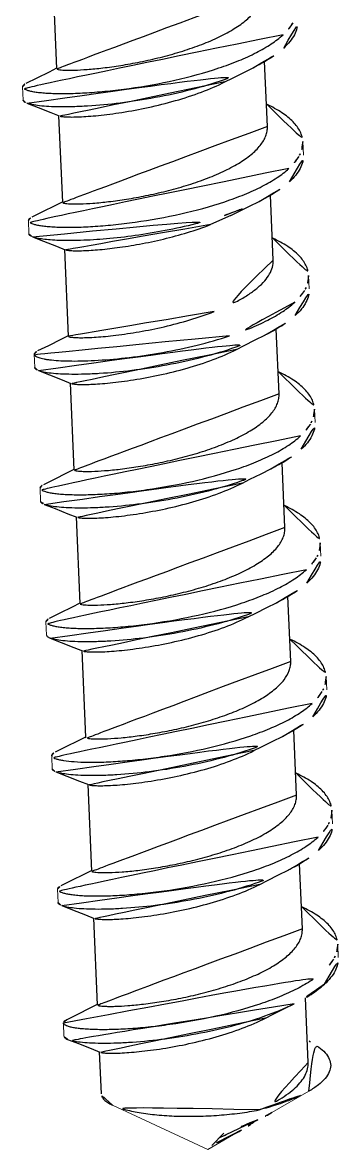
# Model space of a CAD drawing. Extents: x 16296660632 to 16296679688, y -37409620961 to -37409616551.
# Drawn here: x 16296678264.78 to 16296678269.33, y -37409617729.44 to -37409617713.17 of the extents above; entities that cross this region are included whole.
import ezdxf

# ---------------------------------------------------------------- set-up
doc = ezdxf.new("R2010")
doc.units = 0
doc.header["$LTSCALE"] = 10
doc.header["$MEASUREMENT"] = 0
doc.linetypes.add('ACAD_ISO02W100', pattern=[15, 12, -3])
doc.layers.get('0').update_dxf_attribs({"linetype": 'CONTINUOUS'})
doc.layers.add('虚线', color=8, linetype='ACAD_ISO02W100', lineweight=20)

msp = doc.modelspace()

# ---------------------------------------------------------------- linework, layer by layer
at = {"color": 7, "linetype": 'Continuous'}
for p, q in [((16296678265.21368, -37409617712.584328), (16296678265.268009, -37409617713.834808)), ((16296678268.307131, -37409617714.669937), (16296678268.26643, -37409617713.73336)), ((16296678265.18527, -37409617714.469849), (16296678265.307079, -37409617714.518852)), ((16296678265.29756, -37409617714.515022), (16296678265.351891, -37409617715.765503)), ((16296678268.39101, -37409617716.600632), (16296678268.35026, -37409617715.662827)), ((16296678267.778009, -37409617715.957779), (16296678267.48666, -37409617716.087578)), ((16296678265.265459, -37409617716.399063), (16296678265.390961, -37409617716.449539)), ((16296678265.381451, -37409617716.445717), (16296678265.43578, -37409617717.696198)), ((16296678268.47489, -37409617718.531326), (16296678268.4342, -37409617717.594658)), ((16296678265.34934, -37409617718.329758), (16296678265.47485, -37409617718.380234)), ((16296678265.46533, -37409617718.376411), (16296678265.519661, -37409617719.626892)), ((16296678268.558781, -37409617720.462013), (16296678268.518089, -37409617719.525551)), ((16296678265.433229, -37409617720.260452), (16296678265.558729, -37409617720.310928)), ((16296678265.549219, -37409617720.307098), (16296678265.60355, -37409617721.557587)), ((16296678268.64266, -37409617722.392708), (16296678268.60194, -37409617721.455429)), ((16296678265.12289, -37409617722.013687), (16296678265.131321, -37409617722.031448)), ((16296678265.131321, -37409617722.031448), (16296678265.175119, -37409617722.057137)), ((16296678265.517111, -37409617722.191147), (16296678265.642611, -37409617722.241623)), ((16296678265.633101, -37409617722.237793), (16296678265.687429, -37409617723.488281)), ((16296678268.726549, -37409617724.323402), (16296678268.68585, -37409617723.386726)), ((16296678265.69346, -37409617723.494873), (16296678265.687429, -37409617723.488281)), ((16296678265.20682, -37409617723.769073), (16296678265.198389, -37409617723.751312)), ((16296678265.601, -37409617724.121841), (16296678265.7265, -37409617724.172318)), ((16296678265.71699, -37409617724.168488), (16296678265.77132, -37409617725.418968)), ((16296678268.810431, -37409617726.254097), (16296678268.769739, -37409617725.317642)), ((16296678265.684879, -37409617726.052528), (16296678265.810381, -37409617726.102997)), ((16296678265.800871, -37409617726.099182), (16296678265.8552, -37409617727.349663)), ((16296678268.89432, -37409617728.184792), (16296678268.85364, -37409617727.248558)), ((16296678265.76877, -37409617727.983223), (16296678265.89427, -37409617728.033699)), ((16296678265.88476, -37409617728.029877), (16296678265.91099, -37409617728.633652)), ((16296678267.80168, -37409617729.181503), (16296678267.99687, -37409617729.089882)), ((16296678267.934589, -37409617729.15757), (16296678267.927349, -37409617729.161728)), ((16296678267.99687, -37409617729.089882), (16296678268.16967, -37409617729.009491)), ((16296678267.505211, -37409617729.379578), (16296678267.679701, -37409617729.201492)), ((16296678267.68675, -37409617729.236488), (16296678267.605301, -37409617729.276123)), ((16296678267.68675, -37409617729.236488), (16296678267.712629, -37409617729.223984)), ((16296678267.712629, -37409617729.223984), (16296678267.80168, -37409617729.181503))]:
    msp.add_line(p, q, dxfattribs=at)
for points in [[(16296678265.266171, -37409617713.831177), (16296678265.15992, -37409617713.885063), (16296678264.982401, -37409617713.973663), (16296678264.82723, -37409617714.050034)], [(16296678267.69412, -37409617714.027092), (16296678267.803419, -37409617713.971687), (16296678267.964911, -37409617713.891129), (16296678268.1035, -37409617713.822937)], [(16296678264.83956, -37409617714.334373), (16296678265.002951, -37409617714.397827), (16296678265.18527, -37409617714.469849)], [(16296678265.35005, -37409617715.761871), (16296678265.243811, -37409617715.81575), (16296678265.06629, -37409617715.904358), (16296678264.91111, -37409617715.980728)], [(16296678267.778009, -37409617715.957779), (16296678267.8873, -37409617715.902382), (16296678268.0488, -37409617715.821823), (16296678268.18738, -37409617715.753639)], [(16296678264.92347, -37409617716.265068), (16296678265.080999, -37409617716.326248), (16296678265.265459, -37409617716.399063)], [(16296678265.433941, -37409617717.692574), (16296678265.32769, -37409617717.746437), (16296678265.150169, -37409617717.835052), (16296678264.995001, -37409617717.911423)], [(16296678267.861891, -37409617717.888474), (16296678267.971189, -37409617717.833069), (16296678268.132681, -37409617717.752518), (16296678268.271271, -37409617717.684334)], [(16296678265.007351, -37409617718.195763), (16296678265.164881, -37409617718.256943), (16296678265.34934, -37409617718.329758)], [(16296678265.51782, -37409617719.62326), (16296678265.411579, -37409617719.677139), (16296678265.23406, -37409617719.765747), (16296678265.07888, -37409617719.84211)], [(16296678267.94578, -37409617719.819168), (16296678268.055071, -37409617719.763763), (16296678268.21657, -37409617719.683212), (16296678268.35515, -37409617719.615021)], [(16296678265.09124, -37409617720.126457), (16296678265.24876, -37409617720.187637), (16296678265.433229, -37409617720.260452)], [(16296678265.601709, -37409617721.553963), (16296678265.495461, -37409617721.607826), (16296678265.31794, -37409617721.696426), (16296678265.162769, -37409617721.772797)], [(16296678268.029659, -37409617721.749863), (16296678268.13896, -37409617721.694458), (16296678268.300449, -37409617721.613907), (16296678268.439039, -37409617721.545723)], [(16296678265.175119, -37409617722.057137), (16296678265.332649, -37409617722.118332), (16296678265.517111, -37409617722.191147)], [(16296678265.685591, -37409617723.48465), (16296678265.57935, -37409617723.538521), (16296678265.401819, -37409617723.627129), (16296678265.246651, -37409617723.703499)], [(16296678268.11355, -37409617723.680557), (16296678268.222839, -37409617723.625153), (16296678268.384331, -37409617723.544594), (16296678268.522921, -37409617723.47641)], [(16296678265.259001, -37409617723.987839), (16296678265.416531, -37409617724.049019), (16296678265.601, -37409617724.121841)], [(16296678265.76948, -37409617725.415337), (16296678265.663231, -37409617725.469223), (16296678265.48571, -37409617725.557823), (16296678265.33054, -37409617725.634193)], [(16296678268.19743, -37409617725.611252), (16296678268.306721, -37409617725.555847), (16296678268.46822, -37409617725.475288), (16296678268.60681, -37409617725.407097)], [(16296678265.34289, -37409617725.918533), (16296678265.50042, -37409617725.979713), (16296678265.684879, -37409617726.052528)], [(16296678265.853359, -37409617727.346031), (16296678265.74712, -37409617727.39991), (16296678265.569599, -37409617727.488518), (16296678265.414419, -37409617727.564888)], [(16296678268.281309, -37409617727.541939), (16296678268.39061, -37409617727.486542), (16296678268.552099, -37409617727.405983), (16296678268.690689, -37409617727.337799)], [(16296678265.426769, -37409617727.849228), (16296678265.584299, -37409617727.910408), (16296678265.76877, -37409617727.983223)]]:
    msp.add_lwpolyline(points, dxfattribs=at)
msp.add_arc((16296678267.974051, -37409617729.791763), 2.130513, 63.614215, 64.7460272, dxfattribs=at)
for points, knots in [([(16296678268.22324, -37409617712.739243), (16296678268.22423, -37409617712.762039), (16296678268.221201, -37409617712.808853), (16296678268.19449, -37409617712.904961), (16296678268.11997, -37409617713.025368), (16296678267.982821, -37409617713.157127), (16296678267.800249, -37409617713.281898), (16296678267.578421, -37409617713.397797), (16296678267.3253, -37409617713.503067), (16296678267.050329, -37409617713.595932), (16296678266.763941, -37409617713.675102), (16296678266.477119, -37409617713.739792), (16296678266.200899, -37409617713.789787), (16296678265.94594, -37409617713.82547), (16296678265.72209, -37409617713.84774), (16296678265.55899, -37409617713.857063), (16296678265.45052, -37409617713.858627), (16296678265.387659, -37409617713.857513), (16296678265.33786, -37409617713.854393), (16296678265.30517, -37409617713.850433), (16296678265.28558, -37409617713.845917), (16296678265.275669, -37409617713.842613), (16296678265.268181, -37409617713.838318), (16296678265.268021, -37409617713.834808)], [0, 0, 0, 0, 0.020473379, 0.041728798, 0.088965914, 0.145235111, 0.211407373, 0.286735407, 0.369456346, 0.45715445, 0.547003048, 0.635953711, 0.72089852, 0.798816075, 0.866904958, 0.922705167, 0.945348959, 0.964216136, 0.979137713, 0.990017197, 0.993933035, 0.996848199, 1, 1, 1, 1]), ([(16296678268.54126, -37409617713.538979), (16296678268.57338, -37409617713.509308), (16296678268.630659, -37409617713.449516), (16296678268.696791, -37409617713.35186), (16296678268.73601, -37409617713.252274), (16296678268.743059, -37409617713.184303), (16296678268.741631, -37409617713.151817)], [0, 0, 0, 0, 0.292041526, 0.550741374, 0.78281625, 1, 1, 1, 1]), ([(16296678268.67452, -37409617713.175362), (16296678268.66593, -37409617713.190117), (16296678268.625561, -37409617713.252312), (16296678268.57473, -37409617713.307243), (16296678268.532881, -37409617713.345909)], [0, 0, 0, 0, 0.230554103, 1, 1, 1, 1]), ([(16296678268.532881, -37409617713.345909), (16296678268.48024, -37409617713.394539), (16296678268.356331, -37409617713.488228), (16296678268.14106, -37409617713.611542), (16296678267.88793, -37409617713.726433), (16296678267.49909, -37409617713.869598), (16296678266.972719, -37409617714.011543), (16296678266.432501, -37409617714.109123), (16296678266.008101, -37409617714.160683), (16296678265.71637, -37409617714.184807), (16296678265.453779, -37409617714.195877), (16296678265.256571, -37409617714.195259), (16296678265.118971, -37409617714.188599), (16296678265.032511, -37409617714.181427), (16296678264.958, -37409617714.171997), (16296678264.89637, -37409617714.160896), (16296678264.846729, -37409617714.147568), (16296678264.807211, -37409617714.13253), (16296678264.77965, -37409617714.112587), (16296678264.77898, -37409617714.097893)], [0, 0, 0, 0, 0.054597863, 0.117772364, 0.188714815, 0.266126351, 0.433268236, 0.603274144, 0.683953964, 0.758925557, 0.826238258, 0.884142891, 0.909099898, 0.931175109, 0.95025002, 0.966227437, 0.979060216, 0.988785799, 1, 1, 1, 1]), ([(16296678268.1035, -37409617713.822937), (16296678268.18799, -37409617713.781593), (16296678268.34123, -37409617713.697701), (16296678268.482281, -37409617713.593468), (16296678268.54126, -37409617713.538979)], [0, 0, 0, 0, 0.539521217, 1, 1, 1, 1]), ([(16296678264.839569, -37409617714.334373), (16296678264.863779, -37409617714.343712), (16296678264.92411, -37409617714.358719), (16296678265.0303, -37409617714.374168), (16296678265.16577, -37409617714.384613), (16296678265.328171, -37409617714.389153), (16296678265.51487, -37409617714.386917), (16296678265.80328, -37409617714.373497), (16296678266.198669, -37409617714.335838), (16296678266.694851, -37409617714.259293), (16296678267.19656, -37409617714.149551), (16296678267.670401, -37409617714.008926), (16296678267.967449, -37409617713.889526), (16296678268.1035, -37409617713.822937)], [0, 0, 0, 0, 0.023274835, 0.055459237, 0.096230148, 0.145031457, 0.201128559, 0.263646902, 0.403927526, 0.557104088, 0.713663413, 0.864151134, 1, 1, 1, 1]), ([(16296678267.69412, -37409617714.027077), (16296678267.58515, -37409617714.082764), (16296678267.35034, -37409617714.183113), (16296678266.979719, -37409617714.303284), (16296678266.595791, -37409617714.398567), (16296678266.278879, -37409617714.457764), (16296678266.039021, -37409617714.492363), (16296678265.876949, -37409617714.511276), (16296678265.73074, -37409617714.5243), (16296678265.60294, -37409617714.531868), (16296678265.49581, -37409617714.534653), (16296678265.411261, -37409617714.533249), (16296678265.355551, -37409617714.529259), (16296678265.32354, -37409617714.523888), (16296678265.31176, -37409617714.520737), (16296678265.307091, -37409617714.518852)], [0, 0, 0, 0, 0.149149321, 0.310484672, 0.474509807, 0.630988682, 0.703233264, 0.769884543, 0.829849333, 0.882139273, 0.925907836, 0.960437192, 0.985216736, 0.99385246, 1, 1, 1, 1]), ([(16296678264.77898, -37409617714.097893), (16296678264.77879, -37409617714.093857), (16296678264.78116, -37409617714.084717), (16296678264.79118, -37409617714.072594), (16296678264.806931, -37409617714.060677), (16296678264.81986, -37409617714.053642), (16296678264.82723, -37409617714.050034)], [0, 0, 0, 0, 0.169903477, 0.38015767, 0.653504715, 1, 1, 1, 1]), ([(16296678264.787359, -37409617714.290932), (16296678264.78755, -37409617714.294937), (16296678264.79072, -37409617714.303841), (16296678264.801729, -37409617714.315048), (16296678264.818439, -37409617714.325539), (16296678264.831921, -37409617714.331413), (16296678264.839569, -37409617714.334373)], [0, 0, 0, 0, 0.170000844, 0.380271754, 0.653548251, 1, 1, 1, 1]), ([(16296678268.30117, -37409617714.352562), (16296678268.37549, -37409617714.387894), (16296678268.509001, -37409617714.460411), (16296678268.653219, -37409617714.573303), (16296678268.736111, -37409617714.66993), (16296678268.780109, -37409617714.741249), (16296678268.808201, -37409617714.814507), (16296678268.81604, -37409617714.864769), (16296678268.817129, -37409617714.889427)], [0, 0, 0, 0, 0.316990066, 0.583646465, 0.699612004, 0.805856751, 0.904870208, 1, 1, 1, 1]), ([(16296678268.30711, -37409617714.669937), (16296678268.3081, -37409617714.692734), (16296678268.305099, -37409617714.739548), (16296678268.27836, -37409617714.835648), (16296678268.203871, -37409617714.956062), (16296678268.06671, -37409617715.087822), (16296678267.88414, -37409617715.212593), (16296678267.6623, -37409617715.328491), (16296678267.40918, -37409617715.433762), (16296678267.134211, -37409617715.526627), (16296678266.84783, -37409617715.605797), (16296678266.56101, -37409617715.670486), (16296678266.284781, -37409617715.720482), (16296678266.029819, -37409617715.756157), (16296678265.805969, -37409617715.778427), (16296678265.64287, -37409617715.78775), (16296678265.53441, -37409617715.78933), (16296678265.47155, -37409617715.7882), (16296678265.421749, -37409617715.78508), (16296678265.389059, -37409617715.781128), (16296678265.369459, -37409617715.776611), (16296678265.35956, -37409617715.773308), (16296678265.352051, -37409617715.769012), (16296678265.3519, -37409617715.765503)], [0, 0, 0, 0, 0.020473109, 0.041728852, 0.088964898, 0.145233819, 0.211407294, 0.286736722, 0.36945788, 0.457155013, 0.547002835, 0.63595387, 0.720899785, 0.798817581, 0.86690496, 0.922702885, 0.945351231, 0.964212898, 0.979139644, 0.990015343, 0.993929586, 0.996847636, 1, 1, 1, 1]), ([(16296678268.817129, -37409617714.889427), (16296678268.81842, -37409617714.918808), (16296678268.813, -37409617714.979813), (16296678268.792789, -37409617715.037422), (16296678268.77965, -37409617715.065567)], [0, 0, 0, 0, 0.486192478, 1, 1, 1, 1]), ([(16296678268.625151, -37409617715.469673), (16296678268.657261, -37409617715.440018), (16296678268.71451, -37409617715.380249), (16296678268.780621, -37409617715.282654), (16296678268.819851, -37409617715.183121), (16296678268.826929, -37409617715.115189), (16296678268.82552, -37409617715.082718)], [0, 0, 0, 0, 0.292048077, 0.550747257, 0.782820688, 1, 1, 1, 1]), ([(16296678268.759451, -37409617715.104263), (16296678268.75083, -37409617715.119171), (16296678268.710291, -37409617715.182083), (16296678268.659019, -37409617715.237572), (16296678268.61676, -37409617715.276604)], [0, 0, 0, 0, 0.230375107, 1, 1, 1, 1]), ([(16296678268.77965, -37409617715.065567), (16296678268.778139, -37409617715.068817), (16296678268.771839, -37409617715.081932), (16296678268.76494, -37409617715.094757), (16296678268.759451, -37409617715.104263)], [0, 0, 0, 0, 0.245966155, 1, 1, 1, 1]), ([(16296678268.61676, -37409617715.276604), (16296678268.564119, -37409617715.325233), (16296678268.440189, -37409617715.418938), (16296678268.224899, -37409617715.542259), (16296678267.971729, -37409617715.65715), (16296678267.58285, -37409617715.800331), (16296678267.05644, -37409617715.942268), (16296678266.516199, -37409617716.039833), (16296678266.091789, -37409617716.091377), (16296678265.80006, -37409617716.115517), (16296678265.537491, -37409617716.126579), (16296678265.340309, -37409617716.125954), (16296678265.20273, -37409617716.119293), (16296678265.116289, -37409617716.112106), (16296678265.0418, -37409617716.102676), (16296678264.980181, -37409617716.091583), (16296678264.930559, -37409617716.078239), (16296678264.89106, -37409617716.06321), (16296678264.86352, -37409617716.043251), (16296678264.86286, -37409617716.028549)], [0, 0, 0, 0, 0.054600543, 0.117783657, 0.188737132, 0.266159541, 0.433309613, 0.60331789, 0.684002339, 0.758972711, 0.826278771, 0.884173677, 0.909125167, 0.931195935, 0.950266523, 0.966240412, 0.979069487, 0.988791659, 1, 1, 1, 1]), ([(16296678268.18738, -37409617715.753639), (16296678268.27187, -37409617715.712288), (16296678268.42511, -37409617715.628403), (16296678268.56616, -37409617715.52417), (16296678268.625151, -37409617715.469673)], [0, 0, 0, 0, 0.53945091, 1, 1, 1, 1]), ([(16296678267.68733, -37409617715.954498), (16296678267.732281, -37409617715.939529), (16296678267.90197, -37409617715.88044), (16296678268.068529, -37409617715.811813), (16296678268.18738, -37409617715.753639)], [0, 0, 0, 0, 0.263643768, 1, 1, 1, 1]), ([(16296678264.86286, -37409617716.028549), (16296678264.86268, -37409617716.024544), (16296678264.865061, -37409617716.015388), (16296678264.875071, -37409617716.003273), (16296678264.89082, -37409617715.991364), (16296678264.903749, -37409617715.984329), (16296678264.91111, -37409617715.980728)], [0, 0, 0, 0, 0.169915353, 0.380200073, 0.6535533, 1, 1, 1, 1]), ([(16296678264.92347, -37409617716.265068), (16296678264.94356, -37409617716.27282), (16296678264.992359, -37409617716.285873), (16296678265.077379, -37409617716.300087), (16296678265.184139, -37409617716.310867), (16296678265.3659, -37409617716.320396), (16296678265.636169, -37409617716.318443), (16296678266.001751, -37409617716.295303), (16296678266.409121, -37409617716.248573), (16296678266.838341, -37409617716.177254), (16296678267.26848, -37409617716.081573), (16296678267.55047, -37409617716.000076), (16296678267.68733, -37409617715.954498)], [0, 0, 0, 0, 0.023014529, 0.053783274, 0.092115092, 0.13766088, 0.248319327, 0.380822512, 0.529134388, 0.68649583, 0.845784146, 1, 1, 1, 1]), ([(16296678267.48666, -37409617716.087578), (16296678267.37784, -37409617716.130119), (16296678267.153311, -37409617716.206711), (16296678266.810801, -37409617716.298737), (16296678266.471451, -37409617716.370041), (16296678266.15403, -37409617716.42054), (16296678265.9111, -37409617716.447594), (16296678265.74094, -37409617716.459717), (16296678265.635811, -37409617716.464233), (16296678265.547791, -37409617716.465157), (16296678265.47813, -37409617716.462967), (16296678265.431971, -37409617716.458931), (16296678265.4051, -37409617716.454018), (16296678265.395029, -37409617716.451187), (16296678265.39097, -37409617716.449539)], [0, 0, 0, 0, 0.163619595, 0.331822259, 0.496383853, 0.648977094, 0.781754885, 0.838514165, 0.887839372, 0.92908934, 0.961746733, 0.985430199, 0.993851252, 1, 1, 1, 1]), ([(16296678264.87125, -37409617716.221649), (16296678264.871441, -37409617716.22567), (16296678264.87462, -37409617716.234558), (16296678264.885639, -37409617716.245758), (16296678264.902349, -37409617716.256241), (16296678264.915831, -37409617716.262123), (16296678264.92347, -37409617716.265068)], [0, 0, 0, 0, 0.169972294, 0.380251106, 0.653586153, 1, 1, 1, 1]), ([(16296678268.384029, -37409617716.282761), (16296678268.458509, -37409617716.318123), (16296678268.59231, -37409617716.390709), (16296678268.73686, -37409617716.503754), (16296678268.819929, -37409617716.60051), (16296678268.864, -37409617716.671944), (16296678268.89213, -37409617716.745308), (16296678268.89994, -37409617716.795631), (16296678268.90102, -37409617716.820343)], [0, 0, 0, 0, 0.317069623, 0.583760876, 0.699715129, 0.805931528, 0.904908301, 1, 1, 1, 1]), ([(16296678268.39101, -37409617716.600632), (16296678268.39246, -37409617716.634064), (16296678268.384199, -37409617716.704376), (16296678268.34004, -37409617716.806534), (16296678268.26663, -37409617716.906036), (16296678268.16605, -37409617717.002457), (16296678268.04034, -37409617717.095413), (16296678267.83424, -37409617717.218422), (16296678267.662201, -37409617717.295212), (16296678267.541189, -37409617717.342529)], [0, 0, 0, 0, 0.084468713, 0.175528037, 0.278039555, 0.394648873, 0.526115147, 0.671938529, 1, 1, 1, 1]), ([(16296678268.90102, -37409617716.820343), (16296678268.902281, -37409617716.84951), (16296678268.896931, -37409617716.910057), (16296678268.87698, -37409617716.967278), (16296678268.86401, -37409617716.995247)], [0, 0, 0, 0, 0.486351794, 1, 1, 1, 1]), ([(16296678268.70903, -37409617717.400368), (16296678268.741159, -37409617717.370689), (16296678268.798441, -37409617717.31089), (16296678268.864571, -37409617717.213226), (16296678268.90379, -37409617717.113632), (16296678268.91083, -37409617717.045647), (16296678268.909401, -37409617717.013161)], [0, 0, 0, 0, 0.292051707, 0.550748806, 0.782818398, 1, 1, 1, 1]), ([(16296678268.8417, -37409617717.037773), (16296678268.833111, -37409617717.052429), (16296678268.79285, -37409617717.114227), (16296678268.742279, -37409617717.168839), (16296678268.70064, -37409617717.207298)], [0, 0, 0, 0, 0.230654947, 1, 1, 1, 1]), ([(16296678268.86401, -37409617716.995247), (16296678268.86236, -37409617716.998817), (16296678268.85544, -37409617717.013252), (16296678268.847811, -37409617717.027344), (16296678268.8417, -37409617717.037773)], [0, 0, 0, 0, 0.245565464, 1, 1, 1, 1]), ([(16296678268.70064, -37409617717.207298), (16296678268.64735, -37409617717.256531), (16296678268.521709, -37409617717.351318), (16296678268.303261, -37409617717.475853), (16296678268.046289, -37409617717.591721), (16296678267.860609, -37409617717.659554), (16296678267.762831, -37409617717.692123)], [0, 0, 0, 0, 0.204888905, 0.442210902, 0.708951981, 1, 1, 1, 1]), ([(16296678267.541189, -37409617717.342529), (16296678267.42577, -37409617717.38765), (16296678267.18758, -37409617717.468224), (16296678266.82506, -37409617717.563507), (16296678266.468639, -37409617717.635567), (16296678266.18511, -37409617717.67791), (16296678265.978069, -37409617717.700562), (16296678265.843519, -37409617717.711693), (16296678265.72576, -37409617717.718079), (16296678265.62669, -37409617717.720253), (16296678265.54768, -37409617717.718773), (16296678265.49033, -37409617717.714546), (16296678265.45577, -37409617717.708557), (16296678265.439911, -37409617717.702507), (16296678265.435869, -37409617717.698097), (16296678265.435789, -37409617717.696198)], [0, 0, 0, 0, 0.172480272, 0.34952702, 0.521413894, 0.678347525, 0.748337476, 0.811271997, 0.866244616, 0.912441095, 0.949215814, 0.976059777, 0.99272841, 0.997353392, 1, 1, 1, 1]), ([(16296678268.271271, -37409617717.684334), (16296678268.355761, -37409617717.642967), (16296678268.509001, -37409617717.55909), (16296678268.650049, -37409617717.454857), (16296678268.70903, -37409617717.400368)], [0, 0, 0, 0, 0.539499968, 1, 1, 1, 1]), ([(16296678267.762831, -37409617717.692123), (16296678267.60817, -37409617717.743622), (16296678267.289351, -37409617717.83403), (16296678266.80518, -37409617717.936127), (16296678266.32902, -37409617718.007362), (16296678265.950279, -37409617718.042503), (16296678265.67367, -37409617718.055168), (16296678265.49367, -37409617718.057426), (16296678265.336029, -37409617718.053383), (16296678265.219879, -37409617718.045013), (16296678265.14011, -37409617718.035263), (16296678265.0905, -37409617718.027199), (16296678265.04805, -37409617718.018143), (16296678265.01289, -37409617718.008186), (16296678264.98506, -37409617717.997513), (16296678264.964581, -37409617717.986076), (16296678264.95101, -37409617717.973862), (16296678264.946951, -37409617717.963768), (16296678264.946751, -37409617717.959267)], [0, 0, 0, 0, 0.169969886, 0.345127085, 0.515660394, 0.671738197, 0.74149642, 0.804356511, 0.859406159, 0.905882318, 0.925710051, 0.943188311, 0.958273757, 0.970953616, 0.981258983, 0.989287038, 0.995306043, 1, 1, 1, 1]), ([(16296678265.007351, -37409617718.195763), (16296678265.03157, -37409617718.205101), (16296678265.091909, -37409617718.220123), (16296678265.198111, -37409617718.235573), (16296678265.333599, -37409617718.246002), (16296678265.49601, -37409617718.250526), (16296678265.68273, -37409617718.248306), (16296678265.97114, -37409617718.234879), (16296678266.366529, -37409617718.197212), (16296678266.86269, -37409617718.120667), (16296678267.36438, -37409617718.010918), (16296678267.838209, -37409617717.870308), (16296678268.135229, -37409617717.750923), (16296678268.271271, -37409617717.684334)], [0, 0, 0, 0, 0.023277942, 0.0554649, 0.096239823, 0.145048108, 0.201149802, 0.263671785, 0.403950559, 0.557120703, 0.713681163, 0.864163486, 1, 1, 1, 1]), ([(16296678264.946751, -37409617717.959267), (16296678264.94656, -37409617717.955254), (16296678264.948931, -37409617717.946114), (16296678264.958941, -37409617717.933968), (16296678264.974701, -37409617717.922073), (16296678264.987631, -37409617717.915024), (16296678264.995001, -37409617717.911423)], [0, 0, 0, 0, 0.169906992, 0.380145026, 0.653498445, 1, 1, 1, 1]), ([(16296678267.861891, -37409617717.888474), (16296678267.75292, -37409617717.944153), (16296678267.51811, -37409617718.044487), (16296678267.14748, -37409617718.164673), (16296678266.76355, -37409617718.259956), (16296678266.44664, -37409617718.319153), (16296678266.20677, -37409617718.353737), (16296678266.04471, -37409617718.372673), (16296678265.898491, -37409617718.385689), (16296678265.7707, -37409617718.39325), (16296678265.66357, -37409617718.396042), (16296678265.57902, -37409617718.394638), (16296678265.52331, -37409617718.390648), (16296678265.491301, -37409617718.385269), (16296678265.479521, -37409617718.382133), (16296678265.47485, -37409617718.380234)], [0, 0, 0, 0, 0.149150169, 0.310486837, 0.474513135, 0.630992301, 0.703238111, 0.769888065, 0.829853885, 0.882142426, 0.925910121, 0.960439367, 0.985215964, 0.993851966, 1, 1, 1, 1]), ([(16296678264.955139, -37409617718.152344), (16296678264.95532, -37409617718.156357), (16296678264.958509, -37409617718.165253), (16296678264.969521, -37409617718.176453), (16296678264.986231, -37409617718.186943), (16296678264.99971, -37409617718.19281), (16296678265.007351, -37409617718.195763)], [0, 0, 0, 0, 0.170001417, 0.38031259, 0.653588561, 1, 1, 1, 1]), ([(16296678268.468969, -37409617718.213959), (16296678268.54328, -37409617718.249283), (16296678268.676781, -37409617718.321808), (16296678268.82099, -37409617718.434692), (16296678268.903879, -37409617718.531311), (16296678268.94787, -37409617718.602623), (16296678268.975969, -37409617718.675873), (16296678268.983801, -37409617718.72612), (16296678268.98489, -37409617718.750793)], [0, 0, 0, 0, 0.317000232, 0.583666773, 0.699629161, 0.805867642, 0.904875914, 1, 1, 1, 1]), ([(16296678268.47488, -37409617718.531326), (16296678268.47587, -37409617718.554123), (16296678268.47287, -37409617718.600937), (16296678268.446131, -37409617718.697037), (16296678268.371639, -37409617718.817451), (16296678268.23448, -37409617718.949211), (16296678268.05191, -37409617719.073982), (16296678267.83007, -37409617719.18988), (16296678267.57695, -37409617719.295143), (16296678267.301979, -37409617719.388008), (16296678267.015591, -37409617719.467178), (16296678266.728781, -37409617719.531883), (16296678266.452551, -37409617719.581871), (16296678266.19759, -37409617719.617554), (16296678265.97374, -37409617719.639816), (16296678265.81064, -37409617719.649139), (16296678265.702181, -37409617719.650711), (16296678265.63932, -37409617719.64959), (16296678265.58952, -37409617719.646469), (16296678265.556829, -37409617719.642509), (16296678265.53723, -37409617719.637993), (16296678265.52733, -37409617719.634697), (16296678265.519819, -37409617719.630402), (16296678265.51967, -37409617719.626892)], [0, 0, 0, 0, 0.020473002, 0.041729138, 0.088965208, 0.145233793, 0.211406747, 0.286736229, 0.369457741, 0.457155141, 0.54700295, 0.635953768, 0.720899608, 0.798817914, 0.866905807, 0.922703783, 0.945350945, 0.964213393, 0.979140238, 0.990015267, 0.993930377, 0.996848763, 1, 1, 1, 1]), ([(16296678268.98489, -37409617718.750793), (16296678268.986191, -37409617718.780083), (16296678268.98081, -37409617718.840912), (16296678268.960711, -37409617718.898376), (16296678268.947651, -37409617718.926483)], [0, 0, 0, 0, 0.486262534, 1, 1, 1, 1]), ([(16296678268.792919, -37409617719.331062), (16296678268.825041, -37409617719.301392), (16296678268.882311, -37409617719.2416), (16296678268.948441, -37409617719.143959), (16296678268.987659, -37409617719.044373), (16296678268.994711, -37409617718.97641), (16296678268.99328, -37409617718.943916)], [0, 0, 0, 0, 0.292042019, 0.550739331, 0.782814934, 1, 1, 1, 1]), ([(16296678268.926531, -37409617718.966843), (16296678268.917931, -37409617718.981644), (16296678268.877501, -37409617719.044083), (16296678268.826521, -37409617719.099197), (16296678268.784531, -37409617719.137993)], [0, 0, 0, 0, 0.230493294, 1, 1, 1, 1]), ([(16296678268.947651, -37409617718.926483), (16296678268.94607, -37409617718.929863), (16296678268.939501, -37409617718.94355), (16296678268.932289, -37409617718.956932), (16296678268.926531, -37409617718.966843)], [0, 0, 0, 0, 0.245792502, 1, 1, 1, 1]), ([(16296678268.784531, -37409617719.137993), (16296678268.73189, -37409617719.186623), (16296678268.607981, -37409617719.280312), (16296678268.392719, -37409617719.403633), (16296678268.13958, -37409617719.518501), (16296678267.750731, -37409617719.661682), (16296678267.22436, -37409617719.803619), (16296678266.684139, -37409617719.901192), (16296678266.259741, -37409617719.952751), (16296678265.96801, -37409617719.976891), (16296678265.70542, -37409617719.987961), (16296678265.508221, -37409617719.987343), (16296678265.370621, -37409617719.980682), (16296678265.284161, -37409617719.973511), (16296678265.20966, -37409617719.964088), (16296678265.148029, -37409617719.952972), (16296678265.098379, -37409617719.939636), (16296678265.05887, -37409617719.924606), (16296678265.031309, -37409617719.904671), (16296678265.03063, -37409617719.889961)], [0, 0, 0, 0, 0.054597986, 0.117772217, 0.188715866, 0.266129497, 0.433272362, 0.603276075, 0.683956074, 0.75892818, 0.826240366, 0.884144047, 0.90910043, 0.931175064, 0.950249452, 0.966226519, 0.979059587, 0.988785469, 1, 1, 1, 1]), ([(16296678268.35515, -37409617719.615021), (16296678268.43965, -37409617719.573662), (16296678268.59289, -37409617719.489777), (16296678268.73394, -37409617719.385536), (16296678268.792919, -37409617719.331062)], [0, 0, 0, 0, 0.539524449, 1, 1, 1, 1]), ([(16296678265.09124, -37409617720.12645), (16296678265.115459, -37409617720.135803), (16296678265.1758, -37409617720.15081), (16296678265.282, -37409617720.166252), (16296678265.417471, -37409617720.176697), (16296678265.57987, -37409617720.181229), (16296678265.766569, -37409617720.179001), (16296678266.05497, -37409617720.165581), (16296678266.450359, -37409617720.127907), (16296678266.946529, -37409617720.051369), (16296678267.448231, -37409617719.941628), (16296678267.92206, -37409617719.80101), (16296678268.219101, -37409617719.68161), (16296678268.35515, -37409617719.615021)], [0, 0, 0, 0, 0.023277451, 0.055464633, 0.09623774, 0.14503984, 0.201136904, 0.263654313, 0.403933677, 0.557110773, 0.713667872, 0.864152084, 1, 1, 1, 1]), ([(16296678265.03063, -37409617719.889961), (16296678265.030451, -37409617719.885948), (16296678265.03282, -37409617719.876793), (16296678265.04283, -37409617719.864662), (16296678265.05858, -37409617719.852753), (16296678265.07151, -37409617719.845718), (16296678265.07888, -37409617719.84211)], [0, 0, 0, 0, 0.16990336, 0.380157728, 0.653503805, 1, 1, 1, 1]), ([(16296678267.94578, -37409617719.819168), (16296678267.836809, -37409617719.87484), (16296678267.601999, -37409617719.975189), (16296678267.231371, -37409617720.095352), (16296678266.847429, -37409617720.190651), (16296678266.530519, -37409617720.24984), (16296678266.290661, -37409617720.284439), (16296678266.12859, -37409617720.303368), (16296678265.98237, -37409617720.316383), (16296678265.854589, -37409617720.323952), (16296678265.74745, -37409617720.326729), (16296678265.662901, -37409617720.32534), (16296678265.607189, -37409617720.321327), (16296678265.57519, -37409617720.315971), (16296678265.56341, -37409617720.31282), (16296678265.558741, -37409617720.310928)], [0, 0, 0, 0, 0.149151547, 0.310488778, 0.474514623, 0.630994236, 0.703239379, 0.769892041, 0.82985295, 0.88214777, 0.925908982, 0.960442813, 0.985217861, 0.993857596, 1, 1, 1, 1]), ([(16296678265.039021, -37409617720.082993), (16296678265.0392, -37409617720.087013), (16296678265.04237, -37409617720.095909), (16296678265.053379, -37409617720.107117), (16296678265.070101, -37409617720.117622), (16296678265.08359, -37409617720.123497), (16296678265.09124, -37409617720.12645)], [0, 0, 0, 0, 0.169972429, 0.380207642, 0.653495903, 1, 1, 1, 1]), ([(16296678268.55257, -37409617720.144524), (16296678268.626921, -37409617720.179848), (16296678268.7605, -37409617720.252388), (16296678268.9048, -37409617720.365303), (16296678268.98774, -37409617720.46196), (16296678269.031759, -37409617720.533302), (16296678269.05986, -37409617720.606598), (16296678269.06769, -37409617720.656868), (16296678269.068781, -37409617720.681549)], [0, 0, 0, 0, 0.31700398, 0.58366878, 0.699633119, 0.805873057, 0.904878898, 1, 1, 1, 1]), ([(16296678268.558781, -37409617720.462013), (16296678268.559771, -37409617720.48481), (16296678268.55673, -37409617720.531616), (16296678268.530041, -37409617720.627739), (16296678268.455509, -37409617720.748138), (16296678268.318359, -37409617720.879898), (16296678268.13579, -37409617721.004669), (16296678267.91396, -37409617721.120567), (16296678267.660839, -37409617721.225838), (16296678267.38586, -37409617721.318703), (16296678267.09948, -37409617721.397873), (16296678266.81266, -37409617721.46257), (16296678266.53644, -37409617721.512558), (16296678266.281481, -37409617721.548241), (16296678266.057631, -37409617721.570511), (16296678265.894529, -37409617721.579826), (16296678265.78606, -37409617721.581413), (16296678265.7232, -37409617721.580276), (16296678265.673401, -37409617721.577164), (16296678265.640711, -37409617721.573196), (16296678265.62112, -37409617721.568703), (16296678265.61121, -37409617721.565376), (16296678265.60371, -37409617721.561096), (16296678265.60355, -37409617721.557587)], [0, 0, 0, 0, 0.020473564, 0.04172826, 0.088965556, 0.145235416, 0.211408292, 0.286736393, 0.36945677, 0.457154207, 0.547002859, 0.635953903, 0.72089867, 0.798815541, 0.866903441, 0.922703135, 0.9453491, 0.964214973, 0.979136713, 0.990017623, 0.993931108, 0.99684619, 1, 1, 1, 1]), ([(16296678269.068781, -37409617720.681549), (16296678269.07007, -37409617720.710876), (16296678269.064671, -37409617720.771767), (16296678269.044519, -37409617720.829308), (16296678269.03141, -37409617720.857422)], [0, 0, 0, 0, 0.486228803, 1, 1, 1, 1]), ([(16296678269.03141, -37409617720.857422), (16296678269.02986, -37409617720.860764), (16296678269.023371, -37409617720.874283), (16296678269.016251, -37409617720.887482), (16296678269.010571, -37409617720.897263)], [0, 0, 0, 0, 0.245845959, 1, 1, 1, 1]), ([(16296678268.876801, -37409617721.261757), (16296678268.908911, -37409617721.232094), (16296678268.966181, -37409617721.172318), (16296678269.03229, -37409617721.074707), (16296678269.07151, -37409617720.975166), (16296678269.07859, -37409617720.907227), (16296678269.077169, -37409617720.874763)], [0, 0, 0, 0, 0.292052229, 0.550751429, 0.782822512, 1, 1, 1, 1]), ([(16296678269.010571, -37409617720.897263), (16296678269.001961, -37409617720.912086), (16296678268.96151, -37409617720.974632), (16296678268.910469, -37409617721.029839), (16296678268.86841, -37409617721.068687)], [0, 0, 0, 0, 0.23046739, 1, 1, 1, 1]), ([(16296678268.86841, -37409617721.068687), (16296678268.815769, -37409617721.117317), (16296678268.691839, -37409617721.211021), (16296678268.47653, -37409617721.334351), (16296678268.223339, -37409617721.449249), (16296678267.83444, -37409617721.59243), (16296678267.30802, -37409617721.73436), (16296678266.767759, -37409617721.831932), (16296678266.34333, -37409617721.883476), (16296678266.051611, -37409617721.9076), (16296678265.789049, -37409617721.918663), (16296678265.591881, -37409617721.91803), (16296678265.454309, -37409617721.911362), (16296678265.36788, -37409617721.90419), (16296678265.29339, -37409617721.89476), (16296678265.231791, -37409617721.883636), (16296678265.182171, -37409617721.870308), (16296678265.142691, -37409617721.855278), (16296678265.11516, -37409617721.835297), (16296678265.114519, -37409617721.820618)], [0, 0, 0, 0, 0.054603244, 0.117790983, 0.188748185, 0.266174072, 0.433328141, 0.603342662, 0.684027826, 0.758996965, 0.826299971, 0.88419148, 0.909141168, 0.931210114, 0.950278412, 0.96625021, 0.979076455, 0.988795864, 1, 1, 1, 1]), ([(16296678268.439039, -37409617721.545723), (16296678268.523529, -37409617721.504356), (16296678268.676769, -37409617721.420479), (16296678268.81782, -37409617721.316238), (16296678268.876801, -37409617721.261757)], [0, 0, 0, 0, 0.539494874, 1, 1, 1, 1]), ([(16296678265.175131, -37409617722.057137), (16296678265.19935, -37409617722.066498), (16296678265.259701, -37409617722.081497), (16296678265.36591, -37409617722.096947), (16296678265.50139, -37409617722.107384), (16296678265.663799, -37409617722.111923), (16296678265.85051, -37409617722.109703), (16296678266.13891, -37409617722.09626), (16296678266.5343, -37409617722.058601), (16296678267.03047, -37409617721.982063), (16296678267.532169, -37409617721.872307), (16296678268.00598, -37409617721.731689), (16296678268.302999, -37409617721.612297), (16296678268.439039, -37409617721.545723)], [0, 0, 0, 0, 0.023283223, 0.05546621, 0.09624573, 0.145052013, 0.201149906, 0.263670519, 0.403945888, 0.55712444, 0.713687283, 0.864163515, 1, 1, 1, 1]), ([(16296678265.114519, -37409617721.820618), (16296678265.11434, -37409617721.816597), (16296678265.11672, -37409617721.807457), (16296678265.12674, -37409617721.795341), (16296678265.142481, -37409617721.78344), (16296678265.155399, -37409617721.776413), (16296678265.16276, -37409617721.772797)], [0, 0, 0, 0, 0.16992357, 0.38022582, 0.65358107, 1, 1, 1, 1]), ([(16296678268.029659, -37409617721.749863), (16296678267.920691, -37409617721.805527), (16296678267.685881, -37409617721.905884), (16296678267.315269, -37409617722.026047), (16296678266.931339, -37409617722.121338), (16296678266.614441, -37409617722.180527), (16296678266.374571, -37409617722.215134), (16296678266.212509, -37409617722.234047), (16296678266.06629, -37409617722.24707), (16296678265.938499, -37409617722.254639), (16296678265.83136, -37409617722.257431), (16296678265.746811, -37409617722.256027), (16296678265.69109, -37409617722.252029), (16296678265.659081, -37409617722.246658), (16296678265.647289, -37409617722.243523), (16296678265.64262, -37409617722.241623)], [0, 0, 0, 0, 0.149146896, 0.310480309, 0.47450344, 0.630980145, 0.703226469, 0.769875206, 0.829841981, 0.882131615, 0.92589884, 0.960430965, 0.98521186, 0.9938523, 1, 1, 1, 1]), ([(16296678268.635651, -37409617722.074821), (16296678268.710131, -37409617722.110184), (16296678268.843941, -37409617722.18277), (16296678268.988489, -37409617722.295807), (16296678269.071569, -37409617722.39257), (16296678269.115641, -37409617722.463989), (16296678269.14377, -37409617722.537354), (16296678269.15159, -37409617722.587677), (16296678269.15267, -37409617722.612381)], [0, 0, 0, 0, 0.317074859, 0.583767401, 0.69972188, 0.805937477, 0.904912273, 1, 1, 1, 1]), ([(16296678268.642651, -37409617722.392708), (16296678268.64362, -37409617722.414864), (16296678268.640841, -37409617722.460312), (16296678268.615761, -37409617722.553528), (16296678268.54566, -37409617722.67057), (16296678268.4158, -37409617722.799187), (16296678268.27635, -37409617722.897491), (16296678268.14566, -37409617722.973511), (16296678267.995239, -37409617723.050797), (16296678267.78904, -37409617723.139473), (16296678267.5247, -37409617723.23214), (16296678267.247549, -37409617723.312027), (16296678266.967649, -37409617723.378357), (16296678266.695169, -37409617723.430763), (16296678266.440041, -37409617723.46946), (16296678266.21159, -37409617723.495163), (16296678266.041691, -37409617723.507439), (16296678265.925369, -37409617723.511497), (16296678265.854759, -37409617723.512016), (16296678265.79624, -37409617723.510452), (16296678265.75017, -37409617723.507248), (16296678265.717251, -37409617723.50251), (16296678265.69952, -37409617723.4981), (16296678265.69346, -37409617723.494873)], [0, 0, 0, 0, 0.019949674, 0.040622226, 0.086348835, 0.140533423, 0.204107457, 0.239292727, 0.276520643, 0.356191232, 0.440992957, 0.528376955, 0.61556515, 0.699693723, 0.777943317, 0.847660759, 0.90646861, 0.931142014, 0.952365898, 0.969972679, 0.983823942, 0.993829037, 1, 1, 1, 1]), ([(16296678269.15267, -37409617722.612381), (16296678269.15394, -37409617722.641563), (16296678269.14859, -37409617722.702118), (16296678269.128639, -37409617722.759354), (16296678269.11566, -37409617722.787331)], [0, 0, 0, 0, 0.486349005, 1, 1, 1, 1]), ([(16296678269.11566, -37409617722.787331), (16296678269.11401, -37409617722.790901), (16296678269.10709, -37409617722.805344), (16296678269.099449, -37409617722.819443), (16296678269.09334, -37409617722.829857)], [0, 0, 0, 0, 0.245563423, 1, 1, 1, 1]), ([(16296678268.96069, -37409617723.192451), (16296678268.992809, -37409617723.162773), (16296678269.050091, -37409617723.102966), (16296678269.11622, -37409617723.005333), (16296678269.15543, -37409617722.905731), (16296678269.162491, -37409617722.837761), (16296678269.161051, -37409617722.805267)], [0, 0, 0, 0, 0.292045552, 0.550743366, 0.782816347, 1, 1, 1, 1]), ([(16296678269.09334, -37409617722.829857), (16296678269.084749, -37409617722.844528), (16296678269.0445, -37409617722.906319), (16296678268.993931, -37409617722.960922), (16296678268.952299, -37409617722.999382)], [0, 0, 0, 0, 0.230656596, 1, 1, 1, 1]), ([(16296678268.952299, -37409617722.999382), (16296678268.90151, -37409617723.046303), (16296678268.78252, -37409617723.136879), (16296678268.576241, -37409617723.256653), (16296678268.33407, -37409617723.368637), (16296678267.961599, -37409617723.509064), (16296678267.454809, -37409617723.65023), (16296678266.932011, -37409617723.749527), (16296678266.51722, -37409617723.804359), (16296678266.227659, -37409617723.831787), (16296678265.96299, -37409617723.846718), (16296678265.730061, -37409617723.850113), (16296678265.53499, -37409617723.843193), (16296678265.39855, -37409617723.829567), (16296678265.3125, -37409617723.813507), (16296678265.265539, -37409617723.800941), (16296678265.23089, -37409617723.787216), (16296678265.21279, -37409617723.775513), (16296678265.20682, -37409617723.769073)], [0, 0, 0, 0, 0.052925578, 0.113929582, 0.182305603, 0.256900525, 0.41842685, 0.584226952, 0.663827556, 0.73862395, 0.806797547, 0.866691075, 0.916864198, 0.956159758, 0.97147833, 0.983842928, 0.993284766, 1, 1, 1, 1]), ([(16296678268.522921, -37409617723.47641), (16296678268.60742, -37409617723.435051), (16296678268.760651, -37409617723.351173), (16296678268.901699, -37409617723.246933), (16296678268.96069, -37409617723.192451)], [0, 0, 0, 0, 0.539503301, 1, 1, 1, 1]), ([(16296678265.25901, -37409617723.987839), (16296678265.28323, -37409617723.997177), (16296678265.343559, -37409617724.012192), (16296678265.44977, -37409617724.027641), (16296678265.585251, -37409617724.038094), (16296678265.74765, -37409617724.042618), (16296678265.93437, -37409617724.04039), (16296678266.22278, -37409617724.026962), (16296678266.61817, -37409617723.989304), (16296678267.11433, -37409617723.91275), (16296678267.61602, -37409617723.803001), (16296678268.089849, -37409617723.662392), (16296678268.386881, -37409617723.542992), (16296678268.522921, -37409617723.47641)], [0, 0, 0, 0, 0.023278161, 0.055464345, 0.096238152, 0.145044978, 0.201145712, 0.263667008, 0.403946744, 0.557117268, 0.713676107, 0.864160027, 1, 1, 1, 1]), ([(16296678265.19841, -37409617723.751312), (16296678265.198231, -37409617723.747292), (16296678265.200621, -37409617723.738152), (16296678265.210621, -37409617723.726021), (16296678265.22636, -37409617723.714127), (16296678265.239281, -37409617723.7071), (16296678265.246651, -37409617723.703499)], [0, 0, 0, 0, 0.170002224, 0.380284964, 0.653627633, 1, 1, 1, 1]), ([(16296678268.113541, -37409617723.680557), (16296678268.00458, -37409617723.736221), (16296678267.76976, -37409617723.836578), (16296678267.399139, -37409617723.956741), (16296678267.0152, -37409617724.052032), (16296678266.69829, -37409617724.111229), (16296678266.45842, -37409617724.145821), (16296678266.29636, -37409617724.164757), (16296678266.150141, -37409617724.177757), (16296678266.02235, -37409617724.185333), (16296678265.91522, -37409617724.188118), (16296678265.830669, -37409617724.186722), (16296678265.77496, -37409617724.182716), (16296678265.74296, -37409617724.177353), (16296678265.73118, -37409617724.17421), (16296678265.726509, -37409617724.17231)], [0, 0, 0, 0, 0.149151641, 0.310488822, 0.474514879, 0.630994891, 0.703239224, 0.769892709, 0.829853406, 0.88214752, 0.925910242, 0.960442242, 0.985219482, 0.993857283, 1, 1, 1, 1]), ([(16296678265.206791, -37409617723.94442), (16296678265.20697, -37409617723.948441), (16296678265.210159, -37409617723.957329), (16296678265.22118, -37409617723.968529), (16296678265.23789, -37409617723.979012), (16296678265.25136, -37409617723.984894), (16296678265.25901, -37409617723.987839)], [0, 0, 0, 0, 0.170000822, 0.380312058, 0.653587015, 1, 1, 1, 1]), ([(16296678268.72086, -37409617724.006149), (16296678268.795139, -37409617724.041473), (16296678268.928579, -37409617724.113983), (16296678269.072729, -37409617724.226852), (16296678269.155581, -37409617724.323463), (16296678269.199551, -37409617724.394753), (16296678269.227631, -37409617724.467987), (16296678269.23546, -37409617724.518227), (16296678269.236549, -37409617724.542892)], [0, 0, 0, 0, 0.316984328, 0.583642202, 0.699605425, 0.805848851, 0.904865104, 1, 1, 1, 1]), ([(16296678268.72654, -37409617724.323402), (16296678268.72753, -37409617724.346199), (16296678268.72451, -37409617724.393013), (16296678268.697809, -37409617724.48912), (16296678268.623289, -37409617724.609528), (16296678268.48613, -37409617724.741287), (16296678268.30356, -37409617724.866058), (16296678268.08172, -37409617724.981956), (16296678267.8286, -37409617725.087227), (16296678267.553631, -37409617725.180092), (16296678267.26725, -37409617725.259262), (16296678266.980431, -37409617725.323952), (16296678266.70421, -37409617725.373947), (16296678266.449249, -37409617725.40963), (16296678266.225401, -37409617725.4319), (16296678266.0623, -37409617725.441223), (16296678265.953831, -37409617725.442787), (16296678265.89097, -37409617725.441673), (16296678265.841169, -37409617725.438553), (16296678265.808479, -37409617725.434593), (16296678265.788891, -37409617725.430077), (16296678265.77899, -37409617725.426773), (16296678265.771469, -37409617725.422493), (16296678265.77132, -37409617725.418968)], [0, 0, 0, 0, 0.020473475, 0.041728158, 0.088964996, 0.145234985, 0.211408388, 0.286736944, 0.369457343, 0.457154365, 0.547002637, 0.635953943, 0.720899135, 0.798815965, 0.866903198, 0.922701915, 0.945350058, 0.964213156, 0.979137274, 0.990016397, 0.993929271, 0.996845638, 1, 1, 1, 1]), ([(16296678269.236549, -37409617724.542892), (16296678269.237841, -37409617724.57222), (16296678269.23245, -37409617724.63311), (16296678269.212311, -37409617724.690643), (16296678269.199209, -37409617724.71875)], [0, 0, 0, 0, 0.486236323, 1, 1, 1, 1]), ([(16296678269.17844, -37409617724.758476), (16296678269.16983, -37409617724.773323), (16296678269.12936, -37409617724.835938), (16296678269.07827, -37409617724.89119), (16296678269.03618, -37409617724.930069)], [0, 0, 0, 0, 0.230450077, 1, 1, 1, 1]), ([(16296678269.199209, -37409617724.71875), (16296678269.19766, -37409617724.722076), (16296678269.191191, -37409617724.735558), (16296678269.184099, -37409617724.748734), (16296678269.17844, -37409617724.758476)], [0, 0, 0, 0, 0.245857641, 1, 1, 1, 1]), ([(16296678269.03618, -37409617724.930069), (16296678268.983549, -37409617724.978699), (16296678268.859631, -37409617725.072388), (16296678268.644369, -37409617725.195702), (16296678268.39123, -37409617725.310593), (16296678268.002371, -37409617725.453773), (16296678267.476, -37409617725.595703), (16296678266.93578, -37409617725.693283), (16296678266.511379, -37409617725.744827), (16296678266.21965, -37409617725.768967), (16296678265.95706, -37409617725.780037), (16296678265.759871, -37409617725.779419), (16296678265.622271, -37409617725.772758), (16296678265.53581, -37409617725.765587), (16296678265.461309, -37409617725.756157), (16296678265.399679, -37409617725.745064), (16296678265.35004, -37409617725.731728), (16296678265.31052, -37409617725.71669), (16296678265.282961, -37409617725.696747), (16296678265.28228, -37409617725.682037)], [0, 0, 0, 0, 0.054597982, 0.117772989, 0.188718325, 0.26613377, 0.433277369, 0.603279155, 0.68396037, 0.758932412, 0.826243632, 0.884145924, 0.909101493, 0.931175503, 0.95024938, 0.966226134, 0.979059343, 0.988785389, 1, 1, 1, 1]), ([(16296678269.044571, -37409617725.123138), (16296678269.076691, -37409617725.093483), (16296678269.133961, -37409617725.033691), (16296678269.200081, -37409617724.936073), (16296678269.2393, -37409617724.836502), (16296678269.246361, -37409617724.768539), (16296678269.24494, -37409617724.736061)], [0, 0, 0, 0, 0.292043294, 0.550738335, 0.782814433, 1, 1, 1, 1]), ([(16296678268.60681, -37409617725.407097), (16296678268.691299, -37409617725.365753), (16296678268.84454, -37409617725.28186), (16296678268.98559, -37409617725.177628), (16296678269.044571, -37409617725.123138)], [0, 0, 0, 0, 0.539524369, 1, 1, 1, 1]), ([(16296678265.342899, -37409617725.918533), (16296678265.367109, -37409617725.927879), (16296678265.42745, -37409617725.942886), (16296678265.533649, -37409617725.958344), (16296678265.669121, -37409617725.968773), (16296678265.83152, -37409617725.973312), (16296678266.018221, -37409617725.971077), (16296678266.30662, -37409617725.957657), (16296678266.702009, -37409617725.919991), (16296678267.198179, -37409617725.843437), (16296678267.69989, -37409617725.733704), (16296678268.173719, -37409617725.593086), (16296678268.47076, -37409617725.473686), (16296678268.60681, -37409617725.407097)], [0, 0, 0, 0, 0.023277126, 0.055464244, 0.096237863, 0.145040377, 0.201136599, 0.263652555, 0.403931043, 0.55711011, 0.71366948, 0.864152802, 1, 1, 1, 1]), ([(16296678265.28228, -37409617725.682037), (16296678265.282101, -37409617725.678017), (16296678265.28447, -37409617725.668877), (16296678265.294479, -37409617725.656754), (16296678265.31023, -37409617725.644836), (16296678265.32316, -37409617725.637802), (16296678265.33053, -37409617725.634193)], [0, 0, 0, 0, 0.169903529, 0.380158629, 0.653504146, 1, 1, 1, 1]), ([(16296678268.19743, -37409617725.611237), (16296678268.088461, -37409617725.666924), (16296678267.853649, -37409617725.767273), (16296678267.483021, -37409617725.887444), (16296678267.099091, -37409617725.982727), (16296678266.782181, -37409617726.041924), (16296678266.542311, -37409617726.076523), (16296678266.380251, -37409617726.095444), (16296678266.23403, -37409617726.108459), (16296678266.106239, -37409617726.116028), (16296678265.9991, -37409617726.118813), (16296678265.91456, -37409617726.117416), (16296678265.85885, -37409617726.113419), (16296678265.826839, -37409617726.108047), (16296678265.81506, -37409617726.104897), (16296678265.810381, -37409617726.102997)], [0, 0, 0, 0, 0.149149687, 0.310486399, 0.47451221, 0.630990713, 0.703238262, 0.769886689, 0.829852598, 0.882142093, 0.925906892, 0.960439979, 0.985212718, 0.993851629, 1, 1, 1, 1]), ([(16296678265.29067, -37409617725.875061), (16296678265.29085, -37409617725.879082), (16296678265.29402, -37409617725.887993), (16296678265.305031, -37409617725.8992), (16296678265.321751, -37409617725.909698), (16296678265.335239, -37409617725.915581), (16296678265.342899, -37409617725.918533)], [0, 0, 0, 0, 0.169964867, 0.380181947, 0.653474866, 1, 1, 1, 1]), ([(16296678268.803881, -37409617725.936432), (16296678268.87829, -37409617725.971771), (16296678269.011959, -37409617726.044327), (16296678269.15637, -37409617726.157303), (16296678269.239361, -37409617726.253998), (16296678269.283409, -37409617726.325378), (16296678269.311529, -37409617726.398697), (16296678269.319349, -37409617726.448997), (16296678269.32044, -37409617726.473686)], [0, 0, 0, 0, 0.317025497, 0.583703323, 0.699664704, 0.805896192, 0.904890745, 1, 1, 1, 1]), ([(16296678268.810431, -37409617726.254097), (16296678268.81142, -37409617726.276894), (16296678268.808399, -37409617726.323708), (16296678268.781679, -37409617726.419823), (16296678268.70717, -37409617726.540222), (16296678268.570009, -37409617726.671982), (16296678268.38744, -37409617726.796753), (16296678268.165609, -37409617726.912659), (16296678267.912491, -37409617727.017921), (16296678267.63752, -37409617727.110786), (16296678267.351139, -37409617727.189957), (16296678267.06432, -37409617727.254646), (16296678266.788099, -37409617727.304642), (16296678266.533131, -37409617727.340317), (16296678266.30928, -37409617727.362587), (16296678266.146179, -37409617727.371918), (16296678266.03772, -37409617727.373482), (16296678265.974859, -37409617727.37236), (16296678265.92506, -37409617727.36924), (16296678265.892361, -37409617727.36528), (16296678265.87277, -37409617727.360771), (16296678265.86286, -37409617727.357468), (16296678265.85537, -37409617727.353172), (16296678265.855209, -37409617727.349663)], [0, 0, 0, 0, 0.020473245, 0.041728988, 0.088965889, 0.145234832, 0.211406996, 0.286735168, 0.36945637, 0.457154548, 0.547003017, 0.635953616, 0.720898527, 0.798816287, 0.866905314, 0.922705415, 0.94534904, 0.964216011, 0.979138017, 0.990016959, 0.993933095, 0.996848558, 1, 1, 1, 1]), ([(16296678269.32044, -37409617726.473686), (16296678269.32172, -37409617726.502937), (16296678269.316339, -37409617726.563683), (16296678269.29628, -37409617726.621071), (16296678269.283251, -37409617726.649117)], [0, 0, 0, 0, 0.4862875, 1, 1, 1, 1]), ([(16296678269.12846, -37409617727.053833), (16296678269.16057, -37409617727.024162), (16296678269.21785, -37409617726.964378), (16296678269.28397, -37409617726.866737), (16296678269.323179, -37409617726.767181), (16296678269.33025, -37409617726.699226), (16296678269.328819, -37409617726.66674)], [0, 0, 0, 0, 0.292056837, 0.550755007, 0.782823466, 1, 1, 1, 1]), ([(16296678269.26152, -37409617726.690559), (16296678269.25292, -37409617726.705276), (16296678269.212589, -37409617726.767349), (16296678269.16185, -37409617726.822166), (16296678269.12007, -37409617726.860764)], [0, 0, 0, 0, 0.230590143, 1, 1, 1, 1]), ([(16296678269.283251, -37409617726.649117), (16296678269.28163, -37409617726.652603), (16296678269.274879, -37409617726.666656), (16296678269.26745, -37409617726.680397), (16296678269.26152, -37409617726.690559)], [0, 0, 0, 0, 0.245678898, 1, 1, 1, 1]), ([(16296678265.366171, -37409617727.612701), (16296678265.36681, -37409617727.627403), (16296678265.394369, -37409617727.647346), (16296678265.43384, -37409617727.662392), (16296678265.483471, -37409617727.675728), (16296678265.545071, -37409617727.686836), (16296678265.61956, -37409617727.696274), (16296678265.706011, -37409617727.703438), (16296678265.84359, -37409617727.710114), (16296678266.04076, -37409617727.710739), (16296678266.303329, -37409617727.699677), (16296678266.59506, -37409617727.675552), (16296678267.019489, -37409617727.624001), (16296678267.55975, -37409617727.526428), (16296678268.086161, -37409617727.384491), (16296678268.47505, -37409617727.24131), (16296678268.72821, -37409617727.126419), (16296678268.943501, -37409617727.003098), (16296678269.067419, -37409617726.909393), (16296678269.12007, -37409617726.860764)], [0, 0, 0, 0, 0.011206243, 0.020925731, 0.033752728, 0.049727465, 0.068795041, 0.090867587, 0.115818466, 0.17371389, 0.241019356, 0.315991417, 0.396676654, 0.566688736, 0.733845498, 0.811265967, 0.882215058, 0.945398505, 1, 1, 1, 1]), ([(16296678269.12846, -37409617727.053833), (16296678269.069481, -37409617727.108322), (16296678268.928419, -37409617727.212547), (16296678268.77519, -37409617727.29644), (16296678268.690689, -37409617727.337799)], [0, 0, 0, 0, 0.460484822, 1, 1, 1, 1]), ([(16296678268.690689, -37409617727.337799), (16296678268.554649, -37409617727.404381), (16296678268.25762, -37409617727.523773), (16296678267.7838, -37409617727.664391), (16296678267.282101, -37409617727.774132), (16296678266.785931, -37409617727.850677), (16296678266.390539, -37409617727.888351), (16296678266.102131, -37409617727.901772), (16296678265.915421, -37409617727.904007), (16296678265.753019, -37409617727.899467), (16296678265.61754, -37409617727.88903), (16296678265.511339, -37409617727.873581), (16296678265.451, -37409617727.858566), (16296678265.426781, -37409617727.849228)], [0, 0, 0, 0, 0.13583658, 0.286322626, 0.44288252, 0.596055755, 0.73633849, 0.798857963, 0.854957575, 0.903759421, 0.944536504, 0.976722472, 1, 1, 1, 1]), ([(16296678265.414431, -37409617727.564888), (16296678265.40707, -37409617727.568489), (16296678265.39414, -37409617727.575523), (16296678265.378389, -37409617727.587418), (16296678265.36838, -37409617727.599541), (16296678265.365999, -37409617727.608688), (16296678265.366171, -37409617727.612701)], [0, 0, 0, 0, 0.34642441, 0.619843364, 0.830083111, 1, 1, 1, 1]), ([(16296678268.281309, -37409617727.541939), (16296678268.17234, -37409617727.597603), (16296678267.937531, -37409617727.697968), (16296678267.5669, -37409617727.81813), (16296678267.18297, -37409617727.913422), (16296678266.86606, -37409617727.972618), (16296678266.62619, -37409617728.00721), (16296678266.46413, -37409617728.026154), (16296678266.317909, -37409617728.039146), (16296678266.190121, -37409617728.046722), (16296678266.082991, -37409617728.049507), (16296678265.99844, -37409617728.048103), (16296678265.94273, -37409617728.044113), (16296678265.91073, -37409617728.038742), (16296678265.898951, -37409617728.035591), (16296678265.894279, -37409617728.033699)], [0, 0, 0, 0, 0.149151478, 0.31048856, 0.474514817, 0.630995063, 0.703238956, 0.769892419, 0.829853799, 0.882146537, 0.925911243, 0.960441442, 0.985220316, 0.993856255, 1, 1, 1, 1]), ([(16296678265.426781, -37409617727.849228), (16296678265.41914, -37409617727.846283), (16296678265.405649, -37409617727.840393), (16296678265.38892, -37409617727.82991), (16296678265.377899, -37409617727.818703), (16296678265.374729, -37409617727.809792), (16296678265.374559, -37409617727.805771)], [0, 0, 0, 0, 0.346428266, 0.619846065, 0.830082511, 1, 1, 1, 1]), ([(16296678268.90616, -37409617728.59716), (16296678268.95332, -37409617728.569962), (16296678269.03714, -37409617728.515472), (16296678269.138639, -37409617728.422653), (16296678269.20299, -37409617728.326279), (16296678269.22599, -37409617728.225616), (16296678269.2033, -37409617728.126831), (16296678269.14057, -37409617728.036407), (16296678269.04381, -37409617727.953346), (16296678268.96489, -37409617727.906258), (16296678268.920879, -37409617727.883186)], [0, 0, 0, 0, 0.166705908, 0.30498428, 0.418609207, 0.516376469, 0.612122232, 0.719699096, 0.847860038, 1, 1, 1, 1]), ([(16296678268.89431, -37409617728.184792), (16296678268.89562, -37409617728.214989), (16296678268.889271, -37409617728.278053), (16296678268.85367, -37409617728.370422), (16296678268.793739, -37409617728.460983), (16296678268.710951, -37409617728.549271), (16296678268.606779, -37409617728.634956), (16296678268.43449, -37409617728.749634), (16296678268.289181, -37409617728.822403), (16296678268.186529, -37409617728.867706)], [0, 0, 0, 0, 0.087650051, 0.180986983, 0.284412069, 0.400609382, 0.5306809, 0.674656517, 1, 1, 1, 1]), ([(16296678266.073771, -37409617728.798042), (16296678266.04998, -37409617728.786942), (16296678266.00761, -37409617728.764427), (16296678265.95536, -37409617728.724449), (16296678265.92111, -37409617728.68129), (16296678265.911659, -37409617728.648758), (16296678265.91099, -37409617728.633652)], [0, 0, 0, 0, 0.326048254, 0.593898114, 0.812173354, 1, 1, 1, 1]), ([(16296678268.186529, -37409617728.867706), (16296678268.322309, -37409617728.833153), (16296678268.516211, -37409617728.77504), (16296678268.754061, -37409617728.677513), (16296678268.858471, -37409617728.624672), (16296678268.90616, -37409617728.59716)], [0, 0, 0, 0, 0.54534261, 0.785687015, 1, 1, 1, 1]), ([(16296678268.186529, -37409617728.867706), (16296678268.094391, -37409617728.885857), (16296678267.90254, -37409617728.91655), (16296678267.607161, -37409617728.946548), (16296678267.30353, -37409617728.96125), (16296678267.004351, -37409617728.960037), (16296678266.722139, -37409617728.943024), (16296678266.4685, -37409617728.911049), (16296678266.253969, -37409617728.865662), (16296678266.12734, -37409617728.823036), (16296678266.073771, -37409617728.798042)], [0, 0, 0, 0, 0.131848702, 0.272569285, 0.416658786, 0.558454026, 0.692406674, 0.813391403, 0.917003534, 1, 1, 1, 1]), ([(16296678268.37233, -37409617728.905067), (16296678268.35652, -37409617728.9142), (16296678268.29018, -37409617728.951317), (16296678268.22204, -37409617728.985184), (16296678268.16967, -37409617729.009483)], [0, 0, 0, 0, 0.24026577, 1, 1, 1, 1]), ([(16296678268.16967, -37409617729.009483), (16296678268.130119, -37409617729.027847), (16296678267.96946, -37409617729.098518), (16296678267.804291, -37409617729.158287), (16296678267.679701, -37409617729.201492)], [0, 0, 0, 0, 0.248466818, 1, 1, 1, 1]), ([(16296678268.121201, -37409617729.03421), (16296678268.107281, -37409617729.045021), (16296678268.047331, -37409617729.089447), (16296678267.98394, -37409617729.129097), (16296678267.934589, -37409617729.15757)], [0, 0, 0, 0, 0.236280738, 1, 1, 1, 1]), ([(16296678267.927349, -37409617729.161728), (16296678267.88961, -37409617729.183311), (16296678267.813311, -37409617729.224243), (16296678267.7001, -37409617729.27993), (16296678267.596581, -37409617729.329659), (16296678267.53256, -37409617729.362534), (16296678267.505211, -37409617729.379578)], [0, 0, 0, 0, 0.274500485, 0.546494834, 0.79648394, 1, 1, 1, 1])]:
    msp.add_open_spline(points, degree=3, knots=knots, dxfattribs=at)
at = {"layer": '虚线', "color": 7, "linetype": 'Continuous'}
for p, q in [((16296678264.787359, -37409617714.290916), (16296678264.778971, -37409617714.097847)), ((16296678268.825529, -37409617715.082642), (16296678268.817141, -37409617714.889572)), ((16296678264.871241, -37409617716.221611), (16296678264.86285, -37409617716.028542)), ((16296678268.90941, -37409617717.013344), (16296678268.90102, -37409617716.820267)), ((16296678264.95512, -37409617718.152313), (16296678264.946739, -37409617717.959244)), ((16296678268.993299, -37409617718.944023), (16296678268.984909, -37409617718.750954)), ((16296678265.039009, -37409617720.083), (16296678265.030621, -37409617719.889931)), ((16296678269.077181, -37409617720.874718), (16296678269.06879, -37409617720.681648)), ((16296678265.12289, -37409617722.013687), (16296678265.11451, -37409617721.820633)), ((16296678269.16107, -37409617722.805412), (16296678269.152679, -37409617722.612343)), ((16296678265.206779, -37409617723.944389), (16296678265.199181, -37409617723.769409)), ((16296678269.244949, -37409617724.736107), (16296678269.236561, -37409617724.543037)), ((16296678265.290661, -37409617725.875076), (16296678265.28227, -37409617725.682007)), ((16296678269.328831, -37409617726.666801), (16296678269.32045, -37409617726.473732)), ((16296678265.37455, -37409617727.805771), (16296678265.366159, -37409617727.612701)), ((16296678268.37229, -37409617728.905113), (16296678268.90613, -37409617728.597183)), ((16296678267.44738, -37409617729.438599), (16296678266.07398, -37409617728.798149)), ((16296678267.44738, -37409617729.438599), (16296678267.934731, -37409617729.157494))]:
    msp.add_line(p, q, dxfattribs=at)

doc.saveas('drawing.dxf')
